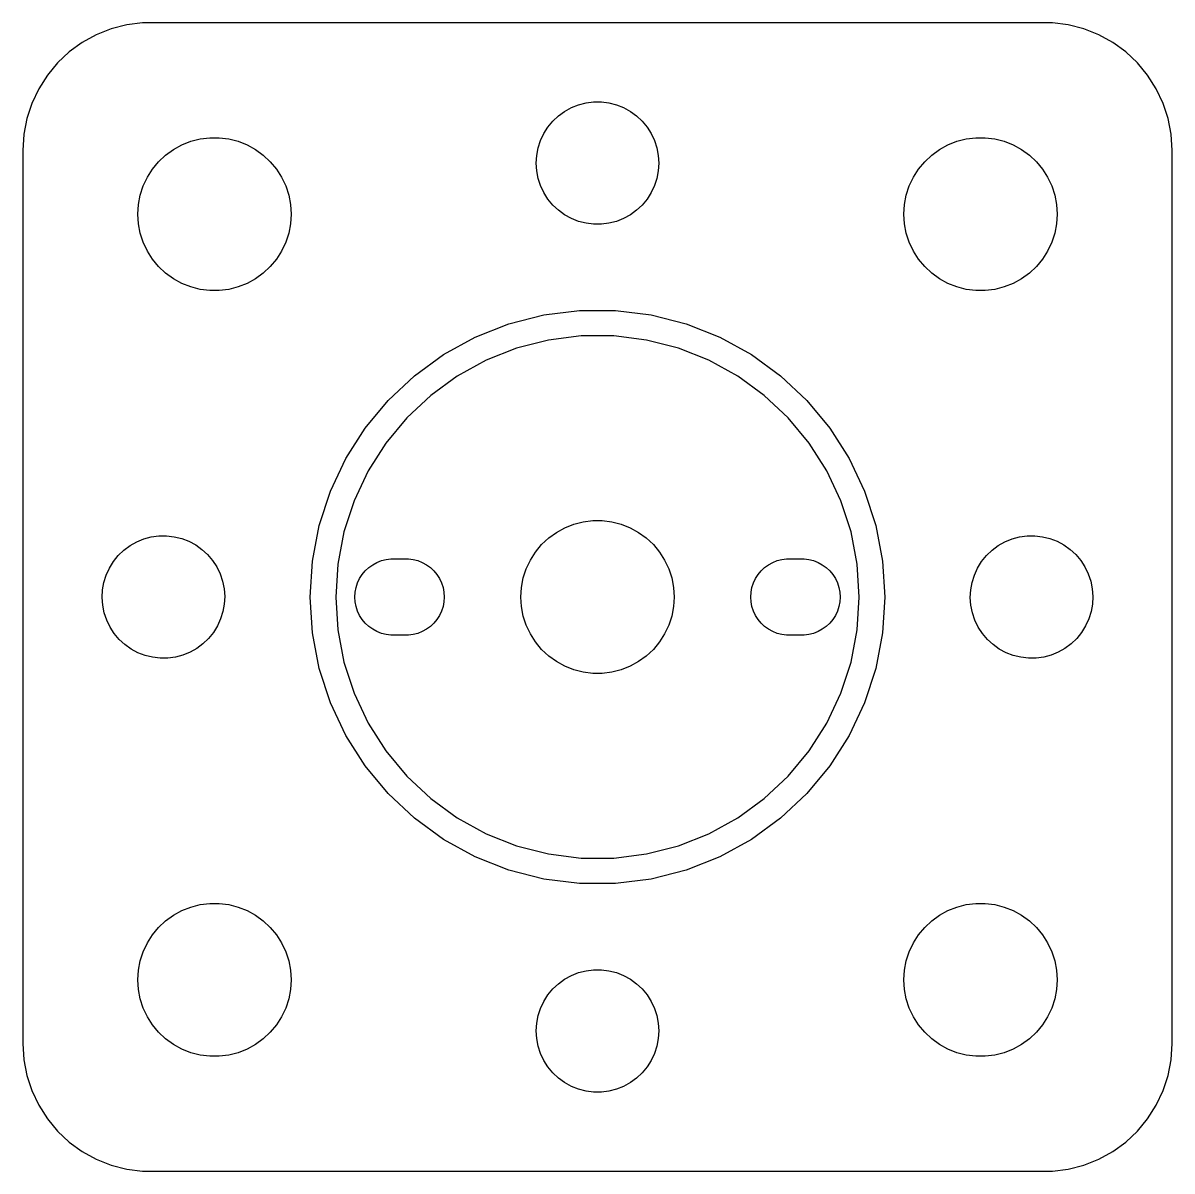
# Model space of a CAD drawing. Header units: metres. Extents: x -22 to 22, y -22 to 184.
# Drawn here: x -22.5 to 22.5, y 139.51 to 184.49 of the extents above; entities that cross this region are included whole.
import ezdxf

# ---------------------------------------------------------------- set-up
doc = ezdxf.new("R2010")
doc.units = ezdxf.units.M

msp = doc.modelspace()

# ---------------------------------------------------------------- linework, layer by layer
for p, q in [((-19.0451, 184.255), (-19.6289, 184.024)), ((-18.4369, 184.411), (-19.0451, 184.255)), ((-17.8139, 184.49), (-18.4369, 184.411)), ((17.8139, 184.49), (-17.8139, 184.49)), ((18.4369, 184.411), (17.8139, 184.49)), ((19.0451, 184.255), (18.4369, 184.411)), ((19.6289, 184.024), (19.0451, 184.255)), ((-20.1791, 183.722), (-20.6871, 183.353)), ((-19.6289, 184.024), (-20.1791, 183.722)), ((20.1791, 183.722), (19.6289, 184.024)), ((20.6871, 183.353), (20.1791, 183.722)), ((-20.6871, 183.353), (-21.1448, 182.923)), ((21.1448, 182.923), (20.6871, 183.353)), ((-21.1448, 182.923), (-21.5451, 182.439)), ((21.5451, 182.439), (21.1448, 182.923)), ((-21.5451, 182.439), (-21.8815, 181.909)), ((21.8815, 181.909), (21.5451, 182.439)), ((-21.8815, 181.909), (-22.1489, 181.341)), ((22.1489, 181.341), (21.8815, 181.909)), ((-0.741638, 181.283), (-0.449707, 181.357)), ((-0.449707, 181.357), (-0.150696, 181.395)), ((-0.150696, 181.395), (0.150696, 181.395)), ((0.150696, 181.395), (0.449707, 181.357)), ((0.449707, 181.357), (0.741638, 181.283)), ((-22.1489, 181.341), (-22.3429, 180.743)), ((-1.52982, 180.849), (-1.28598, 181.026)), ((-1.28598, 181.026), (-1.02187, 181.172)), ((-1.02187, 181.172), (-0.741638, 181.283)), ((0.741638, 181.283), (1.02187, 181.172)), ((1.02187, 181.172), (1.28598, 181.026)), ((1.28598, 181.026), (1.52982, 180.849)), ((22.3429, 180.743), (22.1489, 181.341)), ((-22.3429, 180.743), (-22.4606, 180.127)), ((-1.94164, 180.411), (-1.74951, 180.643)), ((-1.74951, 180.643), (-1.52982, 180.849)), ((1.52982, 180.849), (1.74951, 180.643)), ((1.74951, 180.643), (1.94164, 180.411)), ((22.4606, 180.127), (22.3429, 180.743)), ((-22.4606, 180.127), (-22.5, 179.5)), ((-2.23146, 179.883), (-2.10313, 180.156)), ((-2.10313, 180.156), (-1.94164, 180.411)), ((1.94164, 180.411), (2.10313, 180.156)), ((2.10313, 180.156), (2.23146, 179.883)), ((22.5, 179.5), (22.4606, 180.127)), ((-16.6075, 179.533), (-16.2773, 179.714)), ((-16.2773, 179.714), (-15.927, 179.853)), ((-15.927, 179.853), (-15.5621, 179.947)), ((-15.5621, 179.947), (-15.1884, 179.994)), ((-15.1884, 179.994), (-14.8116, 179.994)), ((-14.8116, 179.994), (-14.4379, 179.947)), ((-14.4379, 179.947), (-14.0729, 179.853)), ((-14.0729, 179.853), (-13.7227, 179.714)), ((-13.7227, 179.714), (-13.3925, 179.533)), ((-2.38107, 179.301), (-2.32458, 179.597)), ((-2.32458, 179.597), (-2.23146, 179.883)), ((2.23146, 179.883), (2.32458, 179.597)), ((2.32458, 179.597), (2.38107, 179.301)), ((13.3925, 179.533), (13.7227, 179.714)), ((13.7227, 179.714), (14.0729, 179.853)), ((14.0729, 179.853), (14.4379, 179.947)), ((14.4379, 179.947), (14.8116, 179.994)), ((14.8116, 179.994), (15.1884, 179.994)), ((15.1884, 179.994), (15.5621, 179.947)), ((15.5621, 179.947), (15.927, 179.853)), ((15.927, 179.853), (16.2773, 179.714)), ((16.2773, 179.714), (16.6075, 179.533)), ((-22.5, 179.5), (-22.5, 144.5)), ((-17.1869, 179.054), (-16.9123, 179.312)), ((-16.9123, 179.312), (-16.6075, 179.533)), ((-13.3925, 179.533), (-13.0877, 179.312)), ((-13.0877, 179.312), (-12.8131, 179.054)), ((-2.39999, 179), (-2.38107, 179.301)), ((2.38107, 179.301), (2.39999, 179)), ((12.8131, 179.054), (13.0877, 179.312)), ((13.0877, 179.312), (13.3925, 179.533)), ((16.6075, 179.533), (16.9123, 179.312)), ((16.9123, 179.312), (17.1869, 179.054)), ((22.5, 144.5), (22.5, 179.5)), ((-17.6289, 178.445), (-17.427, 178.763)), ((-17.427, 178.763), (-17.1869, 179.054)), ((-12.8131, 179.054), (-12.5729, 178.763)), ((-12.5729, 178.763), (-12.3711, 178.445)), ((-2.38107, 178.699), (-2.39999, 179)), ((-2.32458, 178.403), (-2.38107, 178.699)), ((2.38107, 178.699), (2.32458, 178.403)), ((2.39999, 179), (2.38107, 178.699)), ((12.3711, 178.445), (12.5729, 178.763)), ((12.5729, 178.763), (12.8131, 179.054)), ((17.1869, 179.054), (17.427, 178.763)), ((17.427, 178.763), (17.6289, 178.445)), ((-17.7893, 178.104), (-17.6289, 178.445)), ((-12.3711, 178.445), (-12.2107, 178.104)), ((-2.23146, 178.117), (-2.32458, 178.403)), ((2.32458, 178.403), (2.23146, 178.117)), ((12.2107, 178.104), (12.3711, 178.445)), ((17.6289, 178.445), (17.7893, 178.104)), ((-17.9057, 177.746), (-17.7893, 178.104)), ((-12.2107, 178.104), (-12.0942, 177.746)), ((-2.10313, 177.844), (-2.23146, 178.117)), ((-1.94164, 177.589), (-2.10313, 177.844)), ((2.10313, 177.844), (1.94164, 177.589)), ((2.23146, 178.117), (2.10313, 177.844)), ((12.0942, 177.746), (12.2107, 178.104)), ((17.7893, 178.104), (17.9057, 177.746)), ((-18, 177), (-17.9763, 177.376)), ((-17.9763, 177.376), (-17.9057, 177.746)), ((-12.0942, 177.746), (-12.0237, 177.376)), ((-12.0237, 177.376), (-12, 177)), ((-1.74951, 177.357), (-1.94164, 177.589)), ((-1.52982, 177.151), (-1.74951, 177.357)), ((1.74951, 177.357), (1.52982, 177.151)), ((1.94164, 177.589), (1.74951, 177.357)), ((12, 177), (12.0237, 177.376)), ((12.0237, 177.376), (12.0942, 177.746)), ((17.9057, 177.746), (17.9763, 177.376)), ((17.9763, 177.376), (18, 177)), ((-17.9763, 176.624), (-18, 177)), ((-12, 177), (-12.0237, 176.624)), ((-1.28598, 176.974), (-1.52982, 177.151)), ((-1.02187, 176.828), (-1.28598, 176.974)), ((1.28598, 176.974), (1.02187, 176.828)), ((1.52982, 177.151), (1.28598, 176.974)), ((12.0237, 176.624), (12, 177)), ((18, 177), (17.9763, 176.624)), ((-17.9057, 176.254), (-17.9763, 176.624)), ((-12.0237, 176.624), (-12.0942, 176.254)), ((-0.741638, 176.717), (-1.02187, 176.828)), ((-0.449707, 176.643), (-0.741638, 176.717)), ((-0.150696, 176.605), (-0.449707, 176.643)), ((0.150696, 176.605), (-0.150696, 176.605)), ((0.449707, 176.643), (0.150696, 176.605)), ((0.741638, 176.717), (0.449707, 176.643)), ((1.02187, 176.828), (0.741638, 176.717)), ((12.0942, 176.254), (12.0237, 176.624)), ((17.9763, 176.624), (17.9057, 176.254)), ((-17.7893, 175.896), (-17.9057, 176.254)), ((-12.0942, 176.254), (-12.2107, 175.896)), ((12.2107, 175.896), (12.0942, 176.254)), ((17.9057, 176.254), (17.7893, 175.896)), ((-17.6289, 175.555), (-17.7893, 175.896)), ((-17.427, 175.237), (-17.6289, 175.555)), ((-12.3711, 175.555), (-12.5729, 175.237)), ((-12.2107, 175.896), (-12.3711, 175.555)), ((12.3711, 175.555), (12.2107, 175.896)), ((12.5729, 175.237), (12.3711, 175.555)), ((17.6289, 175.555), (17.427, 175.237)), ((17.7893, 175.896), (17.6289, 175.555)), ((-17.1869, 174.946), (-17.427, 175.237)), ((-12.5729, 175.237), (-12.8131, 174.946)), ((12.8131, 174.946), (12.5729, 175.237)), ((17.427, 175.237), (17.1869, 174.946)), ((-16.9123, 174.688), (-17.1869, 174.946)), ((-16.6075, 174.467), (-16.9123, 174.688)), ((-13.0877, 174.688), (-13.3925, 174.467)), ((-12.8131, 174.946), (-13.0877, 174.688)), ((13.0877, 174.688), (12.8131, 174.946)), ((13.3925, 174.467), (13.0877, 174.688)), ((16.9123, 174.688), (16.6075, 174.467)), ((17.1869, 174.946), (16.9123, 174.688)), ((-16.2773, 174.286), (-16.6075, 174.467)), ((-15.927, 174.147), (-16.2773, 174.286)), ((-13.7227, 174.286), (-14.0729, 174.147)), ((-13.3925, 174.467), (-13.7227, 174.286)), ((13.7227, 174.286), (13.3925, 174.467)), ((14.0729, 174.147), (13.7227, 174.286)), ((16.2773, 174.286), (15.927, 174.147)), ((16.6075, 174.467), (16.2773, 174.286)), ((-15.5621, 174.053), (-15.927, 174.147)), ((-15.1884, 174.006), (-15.5621, 174.053)), ((-14.8116, 174.006), (-15.1884, 174.006)), ((-14.4379, 174.053), (-14.8116, 174.006)), ((-14.0729, 174.147), (-14.4379, 174.053)), ((14.4379, 174.053), (14.0729, 174.147)), ((14.8116, 174.006), (14.4379, 174.053)), ((15.1884, 174.006), (14.8116, 174.006)), ((15.5621, 174.053), (15.1884, 174.006)), ((15.927, 174.147), (15.5621, 174.053)), ((-3.47644, 172.699), (-2.10803, 173.051)), ((-2.10803, 173.051), (-0.70639, 173.228)), ((-0.70639, 173.228), (0.70639, 173.228)), ((0.70639, 173.228), (2.10803, 173.051)), ((2.10803, 173.051), (3.47644, 172.699)), ((-4.79001, 172.179), (-3.47644, 172.699)), ((3.47644, 172.699), (4.79001, 172.179)), ((-6.02805, 171.499), (-4.79001, 172.179)), ((-1.92065, 172.068), (-3.16742, 171.748)), ((-0.6436, 172.23), (-1.92065, 172.068)), ((0.6436, 172.23), (-0.6436, 172.23)), ((1.92065, 172.068), (0.6436, 172.23)), ((3.16742, 171.748), (1.92065, 172.068)), ((4.79001, 172.179), (6.02805, 171.499)), ((-7.17101, 170.668), (-6.02805, 171.499)), ((-3.16742, 171.748), (-4.36423, 171.274)), ((4.36423, 171.274), (3.16742, 171.748)), ((6.02805, 171.499), (7.17101, 170.668)), ((-4.36423, 171.274), (-5.49222, 170.654)), ((5.49222, 170.654), (4.36423, 171.274)), ((-8.20088, 169.701), (-7.17101, 170.668)), ((-5.49222, 170.654), (-6.53358, 169.898)), ((6.53358, 169.898), (5.49222, 170.654)), ((7.17101, 170.668), (8.20088, 169.701)), ((-9.10144, 168.613), (-8.20088, 169.701)), ((-6.53358, 169.898), (-7.47192, 169.017)), ((7.47192, 169.017), (6.53358, 169.898)), ((8.20088, 169.701), (9.10144, 168.613)), ((-7.47192, 169.017), (-8.29242, 168.025)), ((8.29242, 168.025), (7.47192, 169.017)), ((-9.85844, 167.42), (-9.10144, 168.613)), ((9.10144, 168.613), (9.85844, 167.42)), ((-8.29242, 168.025), (-8.98213, 166.938)), ((8.98213, 166.938), (8.29242, 168.025)), ((-10.46, 166.141), (-9.85844, 167.42)), ((9.85844, 167.42), (10.46, 166.141)), ((-8.98213, 166.938), (-9.5302, 165.773)), ((9.5302, 165.773), (8.98213, 166.938)), ((-10.8965, 164.798), (-10.46, 166.141)), ((10.46, 166.141), (10.8965, 164.798)), ((-9.5302, 165.773), (-9.92796, 164.549)), ((9.92796, 164.549), (9.5302, 165.773)), ((-11.1613, 163.41), (-10.8965, 164.798)), ((-1.60747, 164.533), (-1.27733, 164.714)), ((-1.27733, 164.714), (-0.927048, 164.853)), ((-0.927048, 164.853), (-0.562134, 164.947)), ((-0.562134, 164.947), (-0.18837, 164.994)), ((-0.18837, 164.994), (0.18837, 164.994)), ((0.18837, 164.994), (0.562134, 164.947)), ((0.562134, 164.947), (0.927048, 164.853)), ((0.927048, 164.853), (1.27733, 164.714)), ((1.27733, 164.714), (1.60747, 164.533)), ((10.8965, 164.798), (11.1613, 163.41)), ((-18.0445, 164.161), (-17.7655, 164.275)), ((-17.7655, 164.275), (-17.4744, 164.353)), ((-17.4744, 164.353), (-17.1758, 164.394)), ((-17.1758, 164.394), (-16.8744, 164.397)), ((-16.8744, 164.397), (-16.575, 164.362)), ((-16.575, 164.362), (-16.2823, 164.29)), ((-16.2823, 164.29), (-16.0009, 164.182)), ((-9.92796, 164.549), (-10.1692, 163.285)), ((-2.1869, 164.054), (-1.91226, 164.312)), ((-1.91226, 164.312), (-1.60747, 164.533)), ((1.60747, 164.533), (1.91226, 164.312)), ((1.91226, 164.312), (2.1869, 164.054)), ((10.1692, 163.285), (9.92796, 164.549)), ((15.9554, 164.161), (16.2345, 164.275)), ((16.2345, 164.275), (16.5256, 164.353)), ((16.5256, 164.353), (16.8242, 164.394)), ((16.8242, 164.394), (17.1256, 164.397)), ((17.1256, 164.397), (17.425, 164.362)), ((17.425, 164.362), (17.7177, 164.29)), ((17.7177, 164.29), (17.9991, 164.182)), ((-18.7666, 163.624), (-18.5491, 163.833)), ((-18.5491, 163.833), (-18.3071, 164.013)), ((-18.3071, 164.013), (-18.0445, 164.161)), ((-16.0009, 164.182), (-15.7353, 164.04)), ((-15.7353, 164.04), (-15.4896, 163.865)), ((-15.4896, 163.865), (-15.2678, 163.661)), ((-2.42705, 163.763), (-2.1869, 164.054)), ((2.1869, 164.054), (2.42705, 163.763)), ((15.2334, 163.624), (15.4509, 163.833)), ((15.4509, 163.833), (15.6929, 164.013)), ((15.6929, 164.013), (15.9554, 164.161)), ((17.9991, 164.182), (18.2647, 164.04)), ((18.2647, 164.04), (18.5104, 163.865)), ((18.5104, 163.865), (18.7322, 163.661)), ((-19.1151, 163.134), (-18.9563, 163.39)), ((-18.9563, 163.39), (-18.7666, 163.624)), ((-15.2678, 163.661), (-15.0732, 163.431)), ((-15.0732, 163.431), (-14.9091, 163.178)), ((-11.25, 162), (-11.1613, 163.41)), ((-8.80373, 163.266), (-8.63866, 163.357)), ((-8.63866, 163.357), (-8.46352, 163.427)), ((-8.46352, 163.427), (-8.28107, 163.473)), ((-8.28107, 163.473), (-8.09418, 163.497)), ((-8.09418, 163.497), (-7.40581, 163.497)), ((-7.40581, 163.497), (-7.21892, 163.473)), ((-7.21892, 163.473), (-7.03647, 163.427)), ((-7.03647, 163.427), (-6.86133, 163.357)), ((-6.86133, 163.357), (-6.69626, 163.266)), ((-2.78932, 163.104), (-2.62891, 163.445)), ((-2.62891, 163.445), (-2.42705, 163.763)), ((2.42705, 163.763), (2.62891, 163.445)), ((2.62891, 163.445), (2.78932, 163.104)), ((6.69626, 163.266), (6.86133, 163.357)), ((6.86133, 163.357), (7.03647, 163.427)), ((7.03647, 163.427), (7.21892, 163.473)), ((7.21892, 163.473), (7.40581, 163.497)), ((7.40581, 163.497), (8.09418, 163.497)), ((8.09418, 163.497), (8.28107, 163.473)), ((8.28107, 163.473), (8.46352, 163.427)), ((8.46352, 163.427), (8.63866, 163.357)), ((8.63866, 163.357), (8.80373, 163.266)), ((11.1613, 163.41), (11.25, 162)), ((14.8849, 163.134), (15.0437, 163.39)), ((15.0437, 163.39), (15.2334, 163.624)), ((18.7322, 163.661), (18.9268, 163.431)), ((18.9268, 163.431), (19.0909, 163.178)), ((-19.2406, 162.86), (-19.1151, 163.134)), ((-14.9091, 163.178), (-14.7779, 162.907)), ((-14.7779, 162.907), (-14.6818, 162.621)), ((-10.1692, 163.285), (-10.25, 162)), ((-9.21352, 162.882), (-9.09344, 163.027)), ((-9.09344, 163.027), (-8.95613, 163.156)), ((-8.95613, 163.156), (-8.80373, 163.266)), ((-6.69626, 163.266), (-6.54385, 163.156)), ((-6.54385, 163.156), (-6.40654, 163.027)), ((-6.40654, 163.027), (-6.28647, 162.882)), ((-2.90575, 162.746), (-2.78932, 163.104)), ((2.78932, 163.104), (2.90575, 162.746)), ((6.28647, 162.882), (6.40654, 163.027)), ((6.40654, 163.027), (6.54385, 163.156)), ((6.54385, 163.156), (6.69626, 163.266)), ((8.80373, 163.266), (8.95613, 163.156)), ((8.95613, 163.156), (9.09344, 163.027)), ((9.09344, 163.027), (9.21352, 162.882)), ((10.25, 162), (10.1692, 163.285)), ((14.7594, 162.86), (14.8849, 163.134)), ((19.0909, 163.178), (19.2221, 162.907)), ((19.2221, 162.907), (19.3182, 162.621)), ((-19.3841, 162.276), (-19.3307, 162.572)), ((-19.3307, 162.572), (-19.2406, 162.86)), ((-14.6818, 162.621), (-14.6222, 162.326)), ((-9.45287, 162.373), (-9.39465, 162.552)), ((-9.39465, 162.552), (-9.31445, 162.723)), ((-9.31445, 162.723), (-9.21352, 162.882)), ((-6.28647, 162.882), (-6.18553, 162.723)), ((-6.18553, 162.723), (-6.10533, 162.552)), ((-6.10533, 162.552), (-6.04712, 162.373)), ((-2.97633, 162.376), (-2.90575, 162.746)), ((2.90575, 162.746), (2.97633, 162.376)), ((6.04712, 162.373), (6.10533, 162.552)), ((6.10533, 162.552), (6.18553, 162.723)), ((6.18553, 162.723), (6.28647, 162.882)), ((9.21352, 162.882), (9.31445, 162.723)), ((9.31445, 162.723), (9.39465, 162.552)), ((9.39465, 162.552), (9.45287, 162.373)), ((14.6159, 162.276), (14.6693, 162.572)), ((14.6693, 162.572), (14.7594, 162.86)), ((19.3182, 162.621), (19.3778, 162.326)), ((-19.3999, 161.975), (-19.3841, 162.276)), ((-14.6222, 162.326), (-14.6001, 162.025)), ((-14.6001, 162.025), (-14.6159, 161.724)), ((-11.1613, 160.59), (-11.25, 162)), ((-10.25, 162), (-10.1692, 160.715)), ((-9.5, 162), (-9.48816, 162.188)), ((-9.48816, 161.812), (-9.5, 162)), ((-9.48816, 162.188), (-9.45287, 162.373)), ((-6.04712, 162.373), (-6.01183, 162.188)), ((-6.01183, 162.188), (-6, 162)), ((-6, 162), (-6.01183, 161.812)), ((-3, 162), (-2.97633, 162.376)), ((-2.97633, 161.624), (-3, 162)), ((2.97633, 162.376), (3, 162)), ((3, 162), (2.97633, 161.624)), ((6, 162), (6.01183, 162.188)), ((6.01183, 161.812), (6, 162)), ((6.01183, 162.188), (6.04712, 162.373)), ((9.45287, 162.373), (9.48816, 162.188)), ((9.48816, 162.188), (9.5, 162)), ((9.5, 162), (9.48816, 161.812)), ((10.1692, 160.715), (10.25, 162)), ((11.25, 162), (11.1613, 160.59)), ((14.6001, 161.975), (14.6159, 162.276)), ((19.3778, 162.326), (19.3999, 162.025)), ((19.3999, 162.025), (19.3841, 161.724)), ((-19.3778, 161.674), (-19.3999, 161.975)), ((-19.3182, 161.379), (-19.3778, 161.674)), ((-14.6159, 161.724), (-14.6693, 161.428)), ((-9.45287, 161.627), (-9.48816, 161.812)), ((-9.39465, 161.448), (-9.45287, 161.627)), ((-6.04712, 161.627), (-6.10533, 161.448)), ((-6.01183, 161.812), (-6.04712, 161.627)), ((-2.90575, 161.254), (-2.97633, 161.624)), ((2.97633, 161.624), (2.90575, 161.254)), ((6.04712, 161.627), (6.01183, 161.812)), ((6.10533, 161.448), (6.04712, 161.627)), ((9.45287, 161.627), (9.39465, 161.448)), ((9.48816, 161.812), (9.45287, 161.627)), ((14.6222, 161.674), (14.6001, 161.975)), ((14.6818, 161.379), (14.6222, 161.674)), ((19.3841, 161.724), (19.3307, 161.428)), ((-19.2221, 161.093), (-19.3182, 161.379)), ((-14.7594, 161.14), (-14.8849, 160.866)), ((-14.6693, 161.428), (-14.7594, 161.14)), ((-9.31445, 161.277), (-9.39465, 161.448)), ((-9.21352, 161.118), (-9.31445, 161.277)), ((-9.09344, 160.973), (-9.21352, 161.118)), ((-6.28647, 161.118), (-6.40654, 160.973)), ((-6.18553, 161.277), (-6.28647, 161.118)), ((-6.10533, 161.448), (-6.18553, 161.277)), ((-2.78932, 160.896), (-2.90575, 161.254)), ((2.90575, 161.254), (2.78932, 160.896)), ((6.18553, 161.277), (6.10533, 161.448)), ((6.28647, 161.118), (6.18553, 161.277)), ((6.40654, 160.973), (6.28647, 161.118)), ((9.21352, 161.118), (9.09344, 160.973)), ((9.31445, 161.277), (9.21352, 161.118)), ((9.39465, 161.448), (9.31445, 161.277)), ((14.7779, 161.093), (14.6818, 161.379)), ((19.2406, 161.14), (19.1151, 160.866)), ((19.3307, 161.428), (19.2406, 161.14)), ((-19.0909, 160.822), (-19.2221, 161.093)), ((-18.9268, 160.569), (-19.0909, 160.822)), ((-14.8849, 160.866), (-15.0437, 160.61)), ((-10.1692, 160.715), (-9.92796, 159.451)), ((-8.95613, 160.844), (-9.09344, 160.973)), ((-8.80373, 160.734), (-8.95613, 160.844)), ((-8.63866, 160.643), (-8.80373, 160.734)), ((-6.69626, 160.734), (-6.86133, 160.643)), ((-6.54385, 160.844), (-6.69626, 160.734)), ((-6.40654, 160.973), (-6.54385, 160.844)), ((-2.62891, 160.555), (-2.78932, 160.896)), ((2.78932, 160.896), (2.62891, 160.555)), ((6.54385, 160.844), (6.40654, 160.973)), ((6.69626, 160.734), (6.54385, 160.844)), ((6.86133, 160.643), (6.69626, 160.734)), ((8.80373, 160.734), (8.63866, 160.643)), ((8.95613, 160.844), (8.80373, 160.734)), ((9.09344, 160.973), (8.95613, 160.844)), ((9.92796, 159.451), (10.1692, 160.715)), ((14.9091, 160.822), (14.7779, 161.093)), ((15.0732, 160.569), (14.9091, 160.822)), ((19.1151, 160.866), (18.9563, 160.61)), ((-18.7322, 160.339), (-18.9268, 160.569)), ((-18.5104, 160.135), (-18.7322, 160.339)), ((-15.2334, 160.376), (-15.4509, 160.167)), ((-15.0437, 160.61), (-15.2334, 160.376)), ((-10.8965, 159.202), (-11.1613, 160.59)), ((-8.46352, 160.573), (-8.63866, 160.643)), ((-8.28107, 160.527), (-8.46352, 160.573)), ((-8.09418, 160.503), (-8.28107, 160.527)), ((-7.40581, 160.503), (-8.09418, 160.503)), ((-7.21892, 160.527), (-7.40581, 160.503)), ((-7.03647, 160.573), (-7.21892, 160.527)), ((-6.86133, 160.643), (-7.03647, 160.573)), ((-2.42705, 160.237), (-2.62891, 160.555)), ((-2.1869, 159.946), (-2.42705, 160.237)), ((2.42705, 160.237), (2.1869, 159.946)), ((2.62891, 160.555), (2.42705, 160.237)), ((7.03647, 160.573), (6.86133, 160.643)), ((7.21892, 160.527), (7.03647, 160.573)), ((7.40581, 160.503), (7.21892, 160.527)), ((8.09418, 160.503), (7.40581, 160.503)), ((8.28107, 160.527), (8.09418, 160.503)), ((8.46352, 160.573), (8.28107, 160.527)), ((8.63866, 160.643), (8.46352, 160.573)), ((11.1613, 160.59), (10.8965, 159.202)), ((15.2678, 160.339), (15.0732, 160.569)), ((15.4896, 160.135), (15.2678, 160.339)), ((18.7666, 160.376), (18.5491, 160.167)), ((18.9563, 160.61), (18.7666, 160.376)), ((-18.2647, 159.96), (-18.5104, 160.135)), ((-17.9991, 159.818), (-18.2647, 159.96)), ((-17.7177, 159.71), (-17.9991, 159.818)), ((-15.9554, 159.839), (-16.2345, 159.725)), ((-15.6929, 159.987), (-15.9554, 159.839)), ((-15.4509, 160.167), (-15.6929, 159.987)), ((-1.91226, 159.688), (-2.1869, 159.946)), ((2.1869, 159.946), (1.91226, 159.688)), ((15.7353, 159.96), (15.4896, 160.135)), ((16.0009, 159.818), (15.7353, 159.96)), ((16.2823, 159.71), (16.0009, 159.818)), ((18.0445, 159.839), (17.7655, 159.725)), ((18.3071, 159.987), (18.0445, 159.839)), ((18.5491, 160.167), (18.3071, 159.987)), ((-17.425, 159.638), (-17.7177, 159.71)), ((-17.1256, 159.603), (-17.425, 159.638)), ((-16.8242, 159.606), (-17.1256, 159.603)), ((-16.5256, 159.647), (-16.8242, 159.606)), ((-16.2345, 159.725), (-16.5256, 159.647)), ((-9.92796, 159.451), (-9.5302, 158.227)), ((-1.60747, 159.467), (-1.91226, 159.688)), ((-1.27733, 159.286), (-1.60747, 159.467)), ((1.60747, 159.467), (1.27733, 159.286)), ((1.91226, 159.688), (1.60747, 159.467)), ((9.5302, 158.227), (9.92796, 159.451)), ((16.575, 159.638), (16.2823, 159.71)), ((16.8744, 159.603), (16.575, 159.638)), ((17.1758, 159.606), (16.8744, 159.603)), ((17.4744, 159.647), (17.1758, 159.606)), ((17.7655, 159.725), (17.4744, 159.647)), ((-10.46, 157.859), (-10.8965, 159.202)), ((-0.927048, 159.147), (-1.27733, 159.286)), ((-0.562134, 159.053), (-0.927048, 159.147)), ((-0.18837, 159.006), (-0.562134, 159.053)), ((0.18837, 159.006), (-0.18837, 159.006)), ((0.562134, 159.053), (0.18837, 159.006)), ((0.927048, 159.147), (0.562134, 159.053)), ((1.27733, 159.286), (0.927048, 159.147)), ((10.8965, 159.202), (10.46, 157.859)), ((-9.5302, 158.227), (-8.98213, 157.062)), ((8.98213, 157.062), (9.5302, 158.227)), ((-9.85844, 156.58), (-10.46, 157.859)), ((10.46, 157.859), (9.85844, 156.58)), ((-8.98213, 157.062), (-8.29242, 155.975)), ((8.29242, 155.975), (8.98213, 157.062)), ((-9.10144, 155.387), (-9.85844, 156.58)), ((9.85844, 156.58), (9.10144, 155.387)), ((-8.29242, 155.975), (-7.47192, 154.983)), ((7.47192, 154.983), (8.29242, 155.975)), ((-8.20088, 154.299), (-9.10144, 155.387)), ((9.10144, 155.387), (8.20088, 154.299)), ((-7.47192, 154.983), (-6.53358, 154.102)), ((6.53358, 154.102), (7.47192, 154.983)), ((-7.17101, 153.332), (-8.20088, 154.299)), ((-6.53358, 154.102), (-5.49222, 153.346)), ((5.49222, 153.346), (6.53358, 154.102)), ((8.20088, 154.299), (7.17101, 153.332)), ((-6.02805, 152.501), (-7.17101, 153.332)), ((-5.49222, 153.346), (-4.36423, 152.726)), ((4.36423, 152.726), (5.49222, 153.346)), ((7.17101, 153.332), (6.02805, 152.501)), ((-4.36423, 152.726), (-3.16742, 152.252)), ((3.16742, 152.252), (4.36423, 152.726)), ((-4.79001, 151.821), (-6.02805, 152.501)), ((-3.16742, 152.252), (-1.92065, 151.932)), ((1.92065, 151.932), (3.16742, 152.252)), ((6.02805, 152.501), (4.79001, 151.821)), ((-3.47644, 151.301), (-4.79001, 151.821)), ((-1.92065, 151.932), (-0.6436, 151.77)), ((-0.6436, 151.77), (0.6436, 151.77)), ((0.6436, 151.77), (1.92065, 151.932)), ((4.79001, 151.821), (3.47644, 151.301)), ((-2.10803, 150.949), (-3.47644, 151.301)), ((3.47644, 151.301), (2.10803, 150.949)), ((-0.70639, 150.772), (-2.10803, 150.949)), ((0.70639, 150.772), (-0.70639, 150.772)), ((2.10803, 150.949), (0.70639, 150.772)), ((-16.2773, 149.714), (-15.927, 149.853)), ((-15.927, 149.853), (-15.5621, 149.947)), ((-15.5621, 149.947), (-15.1884, 149.994)), ((-15.1884, 149.994), (-14.8116, 149.994)), ((-14.8116, 149.994), (-14.4379, 149.947)), ((-14.4379, 149.947), (-14.0729, 149.853)), ((-14.0729, 149.853), (-13.7227, 149.714)), ((13.7227, 149.714), (14.0729, 149.853)), ((14.0729, 149.853), (14.4379, 149.947)), ((14.4379, 149.947), (14.8116, 149.994)), ((14.8116, 149.994), (15.1884, 149.994)), ((15.1884, 149.994), (15.5621, 149.947)), ((15.5621, 149.947), (15.927, 149.853)), ((15.927, 149.853), (16.2773, 149.714)), ((-16.9123, 149.312), (-16.6075, 149.533)), ((-16.6075, 149.533), (-16.2773, 149.714)), ((-13.7227, 149.714), (-13.3925, 149.533)), ((-13.3925, 149.533), (-13.0877, 149.312)), ((13.0877, 149.312), (13.3925, 149.533)), ((13.3925, 149.533), (13.7227, 149.714)), ((16.2773, 149.714), (16.6075, 149.533)), ((16.6075, 149.533), (16.9123, 149.312)), ((-17.427, 148.763), (-17.1869, 149.054)), ((-17.1869, 149.054), (-16.9123, 149.312)), ((-13.0877, 149.312), (-12.8131, 149.054)), ((-12.8131, 149.054), (-12.5729, 148.763)), ((12.5729, 148.763), (12.8131, 149.054)), ((12.8131, 149.054), (13.0877, 149.312)), ((16.9123, 149.312), (17.1869, 149.054)), ((17.1869, 149.054), (17.427, 148.763)), ((-17.6289, 148.445), (-17.427, 148.763)), ((-12.5729, 148.763), (-12.3711, 148.445)), ((12.3711, 148.445), (12.5729, 148.763)), ((17.427, 148.763), (17.6289, 148.445)), ((-17.9057, 147.746), (-17.7893, 148.104)), ((-17.7893, 148.104), (-17.6289, 148.445)), ((-12.3711, 148.445), (-12.2107, 148.104)), ((-12.2107, 148.104), (-12.0942, 147.746)), ((12.0942, 147.746), (12.2107, 148.104)), ((12.2107, 148.104), (12.3711, 148.445)), ((17.6289, 148.445), (17.7893, 148.104)), ((17.7893, 148.104), (17.9057, 147.746)), ((-17.9763, 147.376), (-17.9057, 147.746)), ((-12.0942, 147.746), (-12.0237, 147.376)), ((12.0237, 147.376), (12.0942, 147.746)), ((17.9057, 147.746), (17.9763, 147.376)), ((-18, 147), (-17.9763, 147.376)), ((-12.0237, 147.376), (-12, 147)), ((-1.28598, 147.026), (-1.02187, 147.172)), ((-1.02187, 147.172), (-0.741638, 147.283)), ((-0.741638, 147.283), (-0.449707, 147.357)), ((-0.449707, 147.357), (-0.150696, 147.395)), ((-0.150696, 147.395), (0.150696, 147.395)), ((0.150696, 147.395), (0.449707, 147.357)), ((0.449707, 147.357), (0.741638, 147.283)), ((0.741638, 147.283), (1.02187, 147.172)), ((1.02187, 147.172), (1.28598, 147.026)), ((12, 147), (12.0237, 147.376)), ((17.9763, 147.376), (18, 147)), ((-17.9763, 146.624), (-18, 147)), ((-12, 147), (-12.0237, 146.624)), ((-1.74951, 146.643), (-1.52982, 146.849)), ((-1.52982, 146.849), (-1.28598, 147.026)), ((1.28598, 147.026), (1.52982, 146.849)), ((1.52982, 146.849), (1.74951, 146.643)), ((12.0237, 146.624), (12, 147)), ((18, 147), (17.9763, 146.624)), ((-17.9057, 146.254), (-17.9763, 146.624)), ((-17.7893, 145.896), (-17.9057, 146.254)), ((-12.0942, 146.254), (-12.2107, 145.896)), ((-12.0237, 146.624), (-12.0942, 146.254)), ((-2.10313, 146.156), (-1.94164, 146.411)), ((-1.94164, 146.411), (-1.74951, 146.643)), ((1.74951, 146.643), (1.94164, 146.411)), ((1.94164, 146.411), (2.10313, 146.156)), ((12.0942, 146.254), (12.0237, 146.624)), ((12.2107, 145.896), (12.0942, 146.254)), ((17.9057, 146.254), (17.7893, 145.896)), ((17.9763, 146.624), (17.9057, 146.254)), ((-17.6289, 145.555), (-17.7893, 145.896)), ((-12.2107, 145.896), (-12.3711, 145.555)), ((-2.32458, 145.597), (-2.23146, 145.883)), ((-2.23146, 145.883), (-2.10313, 146.156)), ((2.10313, 146.156), (2.23146, 145.883)), ((2.23146, 145.883), (2.32458, 145.597)), ((12.3711, 145.555), (12.2107, 145.896)), ((17.7893, 145.896), (17.6289, 145.555)), ((-17.427, 145.237), (-17.6289, 145.555)), ((-12.3711, 145.555), (-12.5729, 145.237)), ((-2.38107, 145.301), (-2.32458, 145.597)), ((2.32458, 145.597), (2.38107, 145.301)), ((12.5729, 145.237), (12.3711, 145.555)), ((17.6289, 145.555), (17.427, 145.237)), ((-17.1869, 144.946), (-17.427, 145.237)), ((-16.9123, 144.688), (-17.1869, 144.946)), ((-12.8131, 144.946), (-13.0877, 144.688)), ((-12.5729, 145.237), (-12.8131, 144.946)), ((-2.39999, 145), (-2.38107, 145.301)), ((-2.38107, 144.699), (-2.39999, 145)), ((2.38107, 145.301), (2.39999, 145)), ((2.39999, 145), (2.38107, 144.699)), ((12.8131, 144.946), (12.5729, 145.237)), ((13.0877, 144.688), (12.8131, 144.946)), ((17.1869, 144.946), (16.9123, 144.688)), ((17.427, 145.237), (17.1869, 144.946)), ((-22.5, 144.5), (-22.4606, 143.873)), ((-16.6075, 144.467), (-16.9123, 144.688)), ((-16.2773, 144.286), (-16.6075, 144.467)), ((-13.3925, 144.467), (-13.7227, 144.286)), ((-13.0877, 144.688), (-13.3925, 144.467)), ((-2.32458, 144.403), (-2.38107, 144.699)), ((2.38107, 144.699), (2.32458, 144.403)), ((13.3925, 144.467), (13.0877, 144.688)), ((13.7227, 144.286), (13.3925, 144.467)), ((16.6075, 144.467), (16.2773, 144.286)), ((16.9123, 144.688), (16.6075, 144.467)), ((22.4606, 143.873), (22.5, 144.5)), ((-15.927, 144.147), (-16.2773, 144.286)), ((-15.5621, 144.053), (-15.927, 144.147)), ((-15.1884, 144.006), (-15.5621, 144.053)), ((-14.8116, 144.006), (-15.1884, 144.006)), ((-14.4379, 144.053), (-14.8116, 144.006)), ((-14.0729, 144.147), (-14.4379, 144.053)), ((-13.7227, 144.286), (-14.0729, 144.147)), ((-2.23146, 144.117), (-2.32458, 144.403)), ((-2.10313, 143.844), (-2.23146, 144.117)), ((2.23146, 144.117), (2.10313, 143.844)), ((2.32458, 144.403), (2.23146, 144.117)), ((14.0729, 144.147), (13.7227, 144.286)), ((14.4379, 144.053), (14.0729, 144.147)), ((14.8116, 144.006), (14.4379, 144.053)), ((15.1884, 144.006), (14.8116, 144.006)), ((15.5621, 144.053), (15.1884, 144.006)), ((15.927, 144.147), (15.5621, 144.053)), ((16.2773, 144.286), (15.927, 144.147)), ((-22.4606, 143.873), (-22.3429, 143.257)), ((-1.94164, 143.589), (-2.10313, 143.844)), ((-1.74951, 143.357), (-1.94164, 143.589)), ((1.94164, 143.589), (1.74951, 143.357)), ((2.10313, 143.844), (1.94164, 143.589)), ((22.3429, 143.257), (22.4606, 143.873)), ((-22.3429, 143.257), (-22.1489, 142.659)), ((-1.52982, 143.151), (-1.74951, 143.357)), ((-1.28598, 142.974), (-1.52982, 143.151)), ((1.52982, 143.151), (1.28598, 142.974)), ((1.74951, 143.357), (1.52982, 143.151)), ((22.1489, 142.659), (22.3429, 143.257)), ((-22.1489, 142.659), (-21.8815, 142.091)), ((-1.02187, 142.828), (-1.28598, 142.974)), ((-0.741638, 142.717), (-1.02187, 142.828)), ((-0.449707, 142.643), (-0.741638, 142.717)), ((0.741638, 142.717), (0.449707, 142.643)), ((1.02187, 142.828), (0.741638, 142.717)), ((1.28598, 142.974), (1.02187, 142.828)), ((21.8815, 142.091), (22.1489, 142.659)), ((-0.150696, 142.605), (-0.449707, 142.643)), ((0.150696, 142.605), (-0.150696, 142.605)), ((0.449707, 142.643), (0.150696, 142.605)), ((-21.8815, 142.091), (-21.5451, 141.561)), ((21.5451, 141.561), (21.8815, 142.091)), ((-21.5451, 141.561), (-21.1448, 141.077)), ((21.1448, 141.077), (21.5451, 141.561)), ((-21.1448, 141.077), (-20.6871, 140.647)), ((20.6871, 140.647), (21.1448, 141.077)), ((-20.6871, 140.647), (-20.1791, 140.278)), ((20.1791, 140.278), (20.6871, 140.647)), ((-20.1791, 140.278), (-19.6289, 139.976)), ((-19.6289, 139.976), (-19.0451, 139.745)), ((19.0451, 139.745), (19.6289, 139.976)), ((19.6289, 139.976), (20.1791, 140.278)), ((-19.0451, 139.745), (-18.4369, 139.589)), ((-18.4369, 139.589), (-17.8139, 139.51)), ((-17.8139, 139.51), (17.8139, 139.51)), ((17.8139, 139.51), (18.4369, 139.589)), ((18.4369, 139.589), (19.0451, 139.745))]:
    msp.add_line(p, q)

doc.saveas('drawing.dxf')
